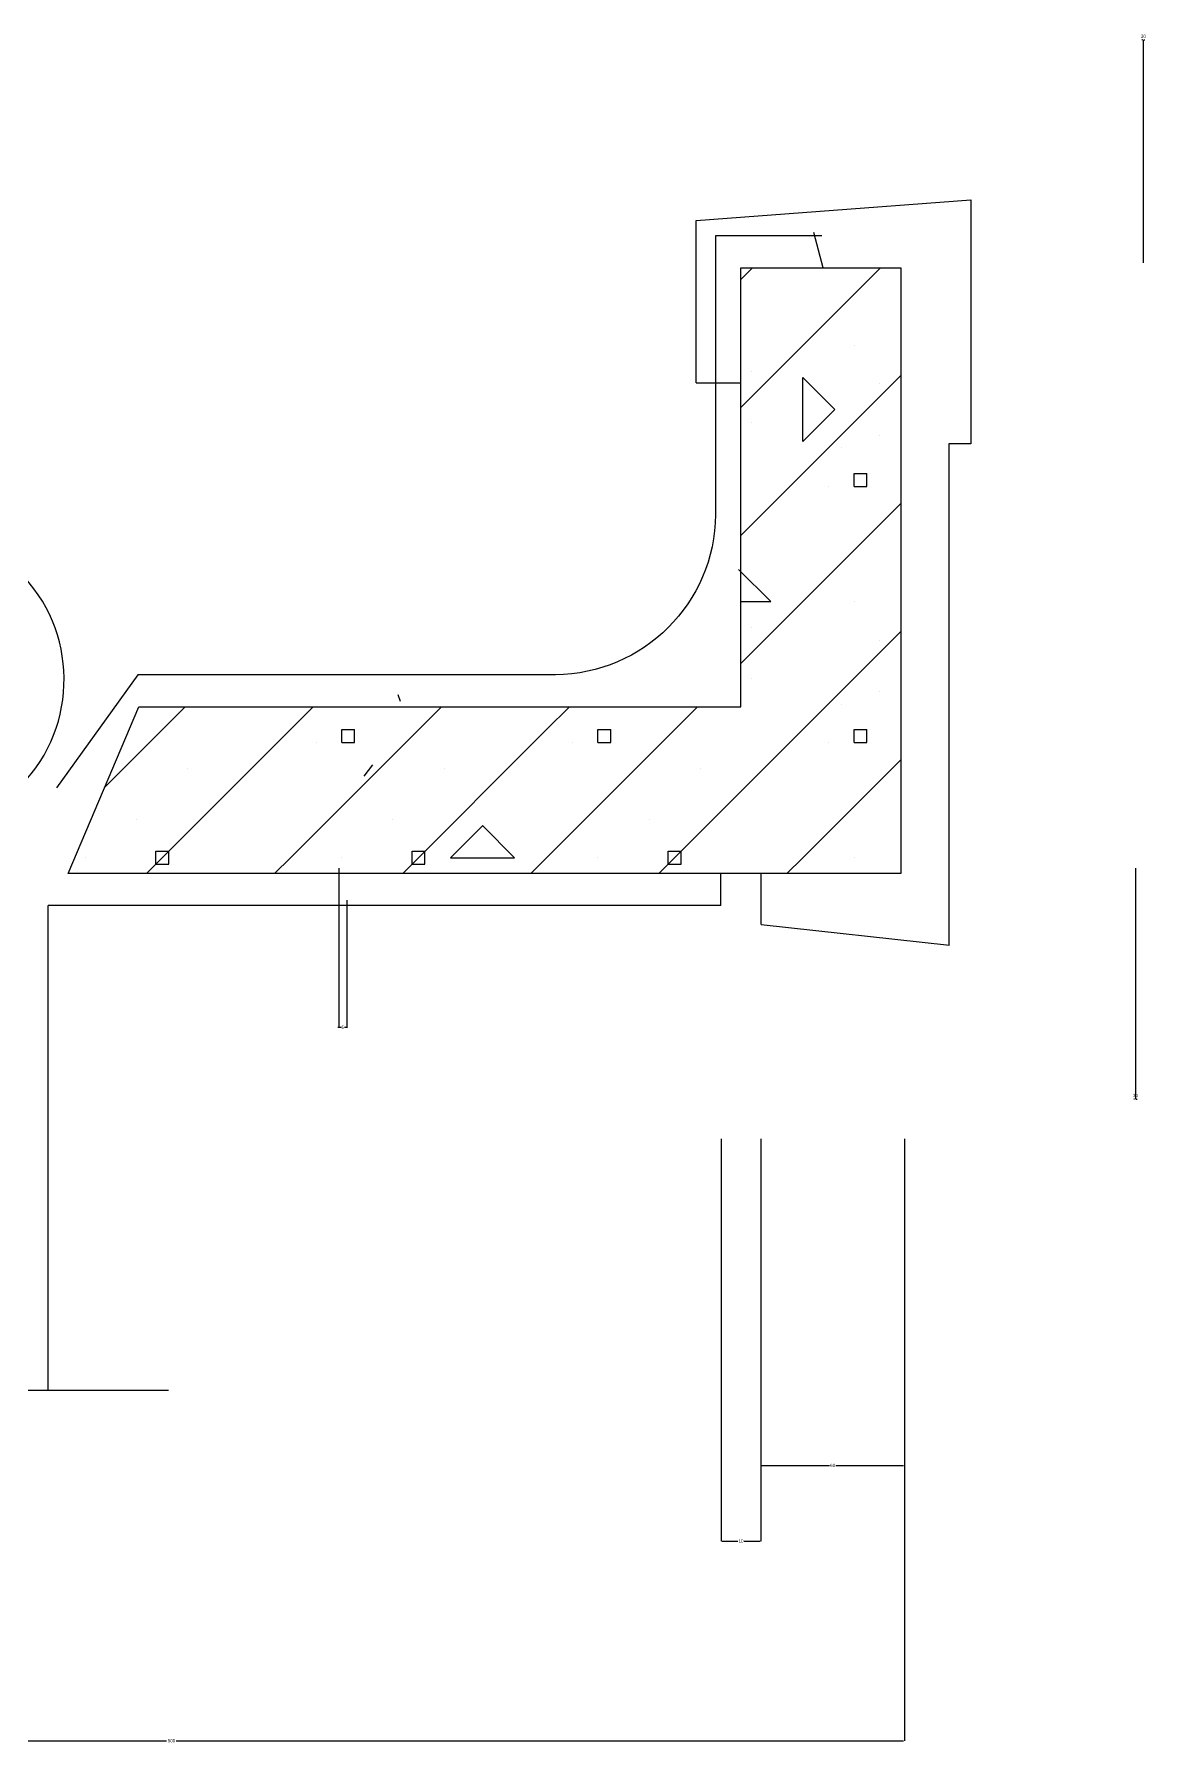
# Model space of a CAD drawing. Header units: metres. Extents: x 18354 to 19363, y 9118 to 10047.
# Drawn here: x 19015 to 19363, y 9295 to 9829 of the extents above; entities that cross this region are included whole.
import ezdxf

# ---------------------------------------------------------------- set-up
doc = ezdxf.new("R2010")
doc.units = ezdxf.units.M
doc.layers.add('PUB_DIM', color=3, linetype='Continuous')
doc.dimstyles.get("Standard").update_dxf_attribs({"dimtxt": 2.5, "dimasz": 2.5, "dimexe": 1.25, "dimexo": 0.625, "dimtad": 1, "dimcen": 2.5, "dimazin": 3, "dimtfac": 1, "dimtmove": 0, "dimatfit": 3})

# ---------------------------------------------------------------- blocks, each defined once
blk = doc.blocks.new('*D2')
for p, q in [((18829.43, 9381.81), (18829.43, 9295.81)), ((19287.18, 9381.81), (19287.18, 9295.81)), ((18829.68, 9295.81), (19056.805, 9295.81)), ((19059.805, 9295.81), (19286.93, 9295.81))]:
    blk.add_line(p, q)
at = {"layer": 'Defpoints'}
for p in [(18829.43, 9381.81), (19287.18, 9381.81), (18829.43, 9295.81)]:
    blk.add_point(p, dxfattribs=at)
at = {"layer": 'PUB_DIM', "insert": (19058.305, 9295.81), "char_height": 1, "attachment_point": 5}
blk.add_mtext('500', dxfattribs=at)
blk = doc.blocks.new('*D3')
for p, q in [((19359.33, 9568.4), (19359.33, 9496.25)), ((19359.33, 9546.01), (19359.33, 9496.25)), ((19359.08, 9496.25), (19358.83, 9496.25)), ((19359.33, 9496.25), (19359.33, 9496.25)), ((19359.58, 9496.25), (19359.83, 9496.25))]:
    blk.add_line(p, q)
at = {"layer": 'Defpoints'}
for p in [(19359.33, 9568.4), (19359.33, 9546.01), (19359.33, 9496.25)]:
    blk.add_point(p, dxfattribs=at)
at = {"layer": 'PUB_DIM', "insert": (19359.33, 9497.375), "char_height": 1, "attachment_point": 5}
blk.add_mtext('30', dxfattribs=at)
blk = doc.blocks.new('*D4')
for p, q in [((19242.4, 9483.81), (19242.4, 9381.81)), ((19287.18, 9483.81), (19287.18, 9381.81)), ((19242.65, 9381.81), (19263.79, 9381.81)), ((19265.79, 9381.81), (19286.93, 9381.81))]:
    blk.add_line(p, q)
at = {"layer": 'Defpoints'}
for p in [(19242.4, 9483.81), (19287.18, 9483.81), (19242.4, 9381.81)]:
    blk.add_point(p, dxfattribs=at)
at = {"layer": 'PUB_DIM', "insert": (19264.79, 9381.81), "char_height": 1, "attachment_point": 5}
blk.add_mtext('60', dxfattribs=at)
blk = doc.blocks.new('*D5')
for p, q in [((19229.96, 9483.81), (19229.96, 9358.19)), ((19242.4, 9483.81), (19242.4, 9358.19)), ((19230.21, 9358.19), (19235.18, 9358.19)), ((19237.18, 9358.19), (19242.15, 9358.19))]:
    blk.add_line(p, q)
at = {"layer": 'Defpoints'}
for p in [(19229.96, 9483.81), (19242.4, 9483.81), (19229.96, 9358.19)]:
    blk.add_point(p, dxfattribs=at)
at = {"layer": 'PUB_DIM', "insert": (19236.18, 9358.19), "char_height": 1, "attachment_point": 5}
blk.add_mtext('10', dxfattribs=at)
blk = doc.blocks.new('*D6')
for p, q in [((19110.55, 9568.4), (19110.55, 9518.64)), ((19113.03, 9558.44), (19113.03, 9518.64)), ((19111.29, 9518.64), (19110.3, 9518.64)), ((19113.28, 9518.64), (19112.29, 9518.64))]:
    blk.add_line(p, q)
at = {"layer": 'Defpoints'}
for p in [(19110.55, 9568.4), (19113.03, 9558.44), (19113.03, 9518.64)]:
    blk.add_point(p, dxfattribs=at)
at = {"layer": 'PUB_DIM', "insert": (19111.79, 9518.64), "char_height": 1, "attachment_point": 5}
blk.add_mtext('5', dxfattribs=at)
blk = doc.blocks.new('*D7')
for p, q in [((19361.56, 9827.13), (19361.31, 9827.13)), ((19361.81, 9757.47), (19361.81, 9827.13)), ((19361.81, 9777.37), (19361.81, 9827.13)), ((19361.81, 9827.13), (19361.81, 9827.13)), ((19362.06, 9827.13), (19362.31, 9827.13))]:
    blk.add_line(p, q)
at = {"layer": 'Defpoints'}
for p in [(19361.81, 9827.13), (19361.81, 9777.37), (19361.81, 9757.47)]:
    blk.add_point(p, dxfattribs=at)
at = {"layer": 'PUB_DIM', "insert": (19361.81, 9828.255), "char_height": 1, "attachment_point": 5}
blk.add_mtext('30', dxfattribs=at)

msp = doc.modelspace()

# ---------------------------------------------------------------- linework, layer by layer
for p, q in [((19222.17, 9770.71), (19307.9, 9777.17)), ((19307.9, 9777.17), (19307.9, 9700.95)), ((19222.17, 9719.97), (19222.17, 9770.71)), ((19235.96, 9752.16), (19239.75, 9755.95)), ((19255.46, 9731.66), (19279.75, 9755.95)), ((19236.07, 9712.27), (19255.46, 9731.66)), ((19255.46, 9731.66), (19255.46, 9731.66)), ((19271.46, 9731.66), (19271.46, 9731.66)), ((19222.17, 9719.97), (19236.07, 9719.97)), ((19239.46, 9723.66), (19239.46, 9723.66)), ((19255.46, 9691.66), (19286.07, 9722.27)), ((19255.46, 9721.66), (19265.5, 9711.62)), ((19255.46, 9701.66), (19255.46, 9721.66)), ((19279.46, 9719.66), (19279.46, 9719.66)), ((19255.46, 9701.66), (19265.5, 9711.7)), ((19239.46, 9707.66), (19239.46, 9707.66)), ((19267.46, 9699.66), (19267.46, 9699.66)), ((19279.46, 9703.66), (19279.46, 9703.66)), ((19301.07, 9700.95), (19301.07, 9566.71)), ((19307.9, 9700.95), (19301.07, 9700.95)), ((19236.07, 9672.27), (19255.46, 9691.66)), ((19255.46, 9691.66), (19255.46, 9691.66)), ((19271.46, 9687.66), (19271.46, 9691.66)), ((19271.46, 9691.66), (19275.46, 9691.66)), ((19275.46, 9687.66), (19275.46, 9691.66)), ((19263.46, 9687.66), (19263.46, 9687.66)), ((19271.46, 9687.66), (19275.46, 9687.66)), ((19236.07, 9632.27), (19286.07, 9682.27)), ((19245.46, 9651.66), (19235.42, 9661.7)), ((19236.07, 9651.66), (19245.46, 9651.66)), ((19271.46, 9651.66), (19271.46, 9651.66)), ((19239.46, 9643.66), (19239.46, 9643.66)), ((19255.46, 9611.66), (19286.07, 9642.27)), ((19279.46, 9639.66), (19279.46, 9639.66)), ((19239.46, 9627.66), (19239.46, 9627.66)), ((19279.46, 9623.66), (19279.46, 9623.66)), ((19055.46, 9611.66), (19062.6, 9618.8)), ((19095.46, 9571.66), (19142.6, 9618.8)), ((19095.46, 9611.66), (19102.6, 9618.8)), ((19128.95, 9622.62), (19129.77, 9620.56)), ((19175.46, 9611.66), (19182.6, 9618.8)), ((19215.46, 9611.66), (19222.6, 9618.8)), ((19267.46, 9619.66), (19267.46, 9619.66)), ((19037.45, 9593.65), (19055.46, 9611.66)), ((19050.51, 9566.71), (19095.46, 9611.66)), ((19055.46, 9611.66), (19055.46, 9611.66)), ((19095.46, 9611.66), (19095.46, 9611.66)), ((19103.46, 9607.66), (19103.46, 9607.66)), ((19111.46, 9607.66), (19111.46, 9611.66)), ((19111.46, 9611.66), (19115.46, 9611.66)), ((19111.46, 9607.66), (19115.46, 9607.66)), ((19115.46, 9607.66), (19115.46, 9611.66)), ((19130.51, 9566.71), (19175.46, 9611.66)), ((19170.51, 9566.71), (19215.46, 9611.66)), ((19175.46, 9611.66), (19175.46, 9611.66)), ((19183.46, 9607.66), (19183.46, 9607.66)), ((19191.46, 9607.66), (19191.46, 9611.66)), ((19191.46, 9611.66), (19195.46, 9611.66)), ((19191.46, 9607.66), (19195.46, 9607.66)), ((19195.46, 9607.66), (19195.46, 9611.66)), ((19210.51, 9566.71), (19255.46, 9611.66)), ((19215.46, 9611.66), (19215.46, 9611.66)), ((19255.46, 9611.66), (19255.46, 9611.66)), ((19263.46, 9607.66), (19263.46, 9607.66)), ((19271.46, 9607.66), (19271.46, 9611.66)), ((19271.46, 9611.66), (19275.46, 9611.66)), ((19271.46, 9607.66), (19275.46, 9607.66)), ((19275.46, 9607.66), (19275.46, 9611.66)), ((19063.46, 9599.66), (19063.46, 9599.66)), ((19121.07, 9600.69), (19118.43, 9597.17)), ((19143.46, 9599.66), (19143.46, 9599.66)), ((19223.46, 9599.66), (19223.46, 9599.66)), ((19255.46, 9571.66), (19286.07, 9602.27)), ((19047.46, 9583.66), (19047.46, 9583.66)), ((19127.46, 9583.66), (19127.46, 9583.66)), ((19145.46, 9571.66), (19155.5, 9581.7)), ((19165.46, 9571.66), (19155.42, 9581.7)), ((19207.46, 9583.66), (19207.46, 9583.66)), ((19031.46, 9571.66), (19031.46, 9571.66)), ((19053.46, 9573.66), (19057.46, 9573.66)), ((19053.46, 9569.66), (19053.46, 9573.66)), ((19057.46, 9569.66), (19057.46, 9573.66)), ((19090.51, 9566.71), (19095.46, 9571.66)), ((19095.46, 9571.66), (19095.46, 9571.66)), ((19111.46, 9571.66), (19111.46, 9571.66)), ((19133.46, 9573.66), (19137.46, 9573.66)), ((19133.46, 9569.66), (19133.46, 9573.66)), ((19137.46, 9569.66), (19137.46, 9573.66)), ((19145.46, 9571.66), (19165.46, 9571.66)), ((19191.46, 9571.66), (19191.46, 9571.66)), ((19213.46, 9573.66), (19217.46, 9573.66)), ((19213.46, 9569.66), (19213.46, 9573.66)), ((19217.46, 9569.66), (19217.46, 9573.66)), ((19250.51, 9566.71), (19255.46, 9571.66)), ((19255.46, 9571.66), (19255.46, 9571.66)), ((19271.46, 9571.66), (19271.46, 9571.66)), ((19053.46, 9569.66), (19057.46, 9569.66)), ((19133.46, 9569.66), (19137.46, 9569.66)), ((19213.46, 9569.66), (19217.46, 9569.66)), ((19229.88, 9556.71), (19229.88, 9566.71)), ((19242.44, 9550.81), (19242.44, 9566.71)), ((19301.07, 9566.71), (19301.07, 9544.34)), ((19024.82, 9556.71), (19019.77, 9556.71)), ((19019.77, 9405.35), (19019.77, 9556.71)), ((19229.88, 9556.71), (19024.82, 9556.71)), ((19242.44, 9550.81), (19301.23, 9544.32)), ((18902.83, 9405.35), (19057.43, 9405.35))]:
    msp.add_line(p, q)
msp.add_lwpolyline([(19261.37, 9765.96), (19228.19, 9765.96), (19228.19, 9678.81, -0.41), (19178.19, 9628.81), (19047.85, 9628.81)], format="xyb")
for points in [[(19261.8, 9755.95), (19258.93, 9766.97)], [(19048.07, 9618.8), (19236.07, 9618.8), (19236.07, 9755.95), (19286.07, 9755.95), (19286.07, 9566.71), (19026.07, 9566.71), (19048.07, 9618.8)], [(19047.85, 9628.81), (19022.44, 9593.49)]]:
    msp.add_lwpolyline(points)
msp.add_arc((18977.36, 9627.3), 47.42, 315.75, 224.97)

# ---------------------------------------------------------------- dimensions: what is measured, and where the dimension line sits
at = {"layer": 'PUB_DIM'}
for base, p1, p2, text, picture, middle in [((19361.81, 9827.13), (19361.81, 9757.47), (19361.81, 9777.37), '30', '*D7', (19361.81, 9828.255)), ((19113.03, 9518.64), (19113.03, 9558.44), (19110.55, 9568.4), '5', '*D6', (19111.79, 9518.64)), ((19359.33, 9496.25), (19359.33, 9546.01), (19359.33, 9568.4), '30', '*D3', (19359.33, 9497.375)), ((19229.96, 9358.19), (19229.96, 9483.81), (19242.4, 9483.81), '10', '*D5', (19236.18, 9358.19)), ((19242.4, 9381.81), (19242.4, 9483.81), (19287.18, 9483.81), '60', '*D4', (19264.79, 9381.81)), ((18829.43, 9295.81), (18829.43, 9381.81), (19287.18, 9381.81), '500', '*D2', (19058.305, 9295.81))]:
    dim = msp.add_linear_dim(base=base, p1=p1, p2=p2, text=text, dimstyle='Standard', dxfattribs=at)
    dim.commit()
    dim.dimension.update_dxf_attribs({"geometry": picture, "text_midpoint": middle})

doc.saveas('drawing.dxf')
